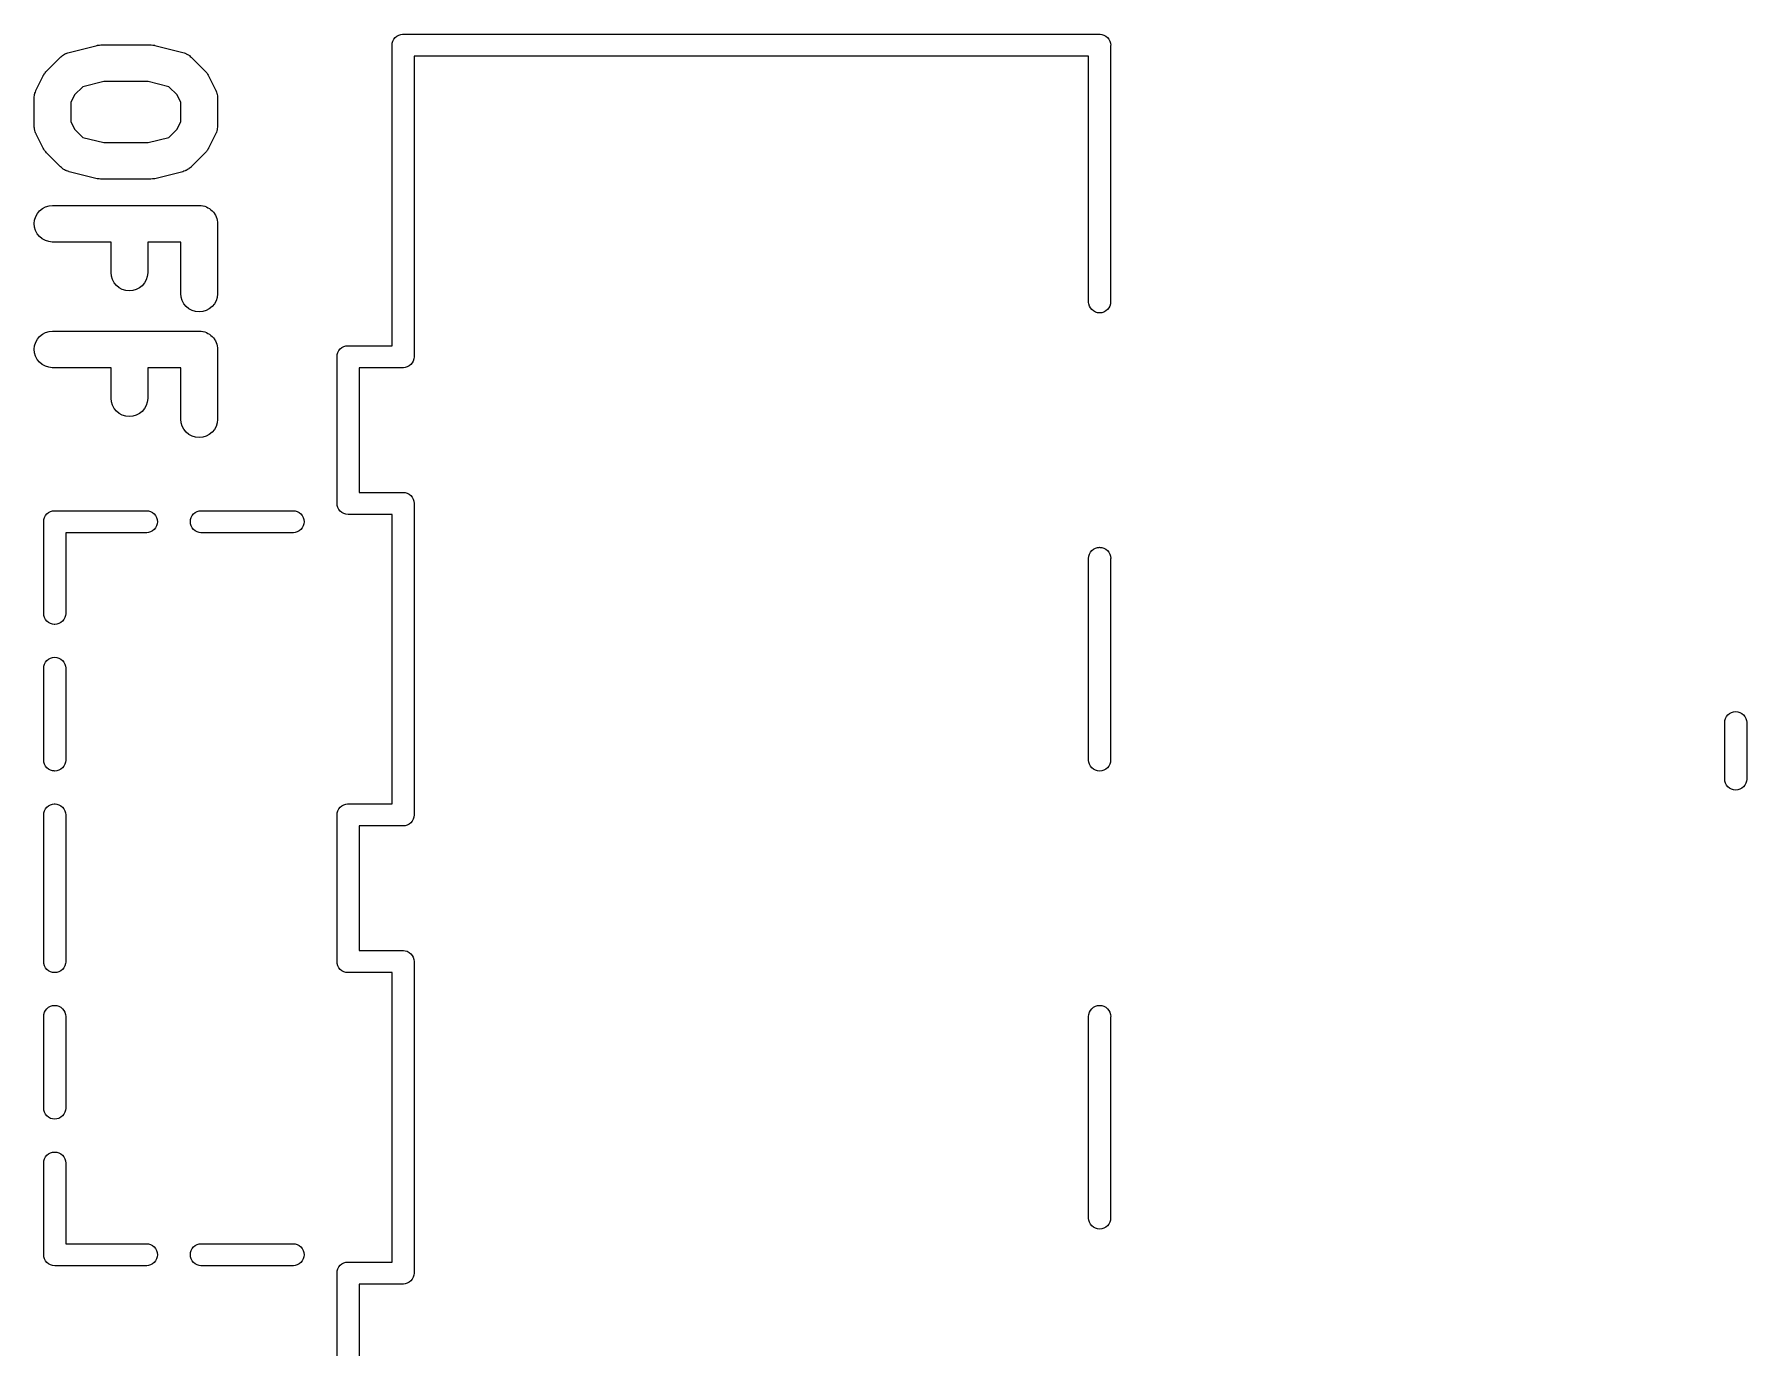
# Model space of a CAD drawing. Extents: x 0.47 to 2.43, y -7.79 to -4.92.
# Drawn here: x 0.4858 to 0.8535, y -7.4511 to -7.1689 of the extents above; entities that cross this region are included whole.
import ezdxf

# ---------------------------------------------------------------- set-up
doc = ezdxf.new("R2010")
doc.units = 0
doc.header["$MEASUREMENT"] = 0
doc.layers.add('BLACK', color=7, linetype='CONTINUOUS')

msp = doc.modelspace()

# ---------------------------------------------------------------- linework, layer by layer
at = {"layer": 'BLACK', "linetype": 'CONTINUOUS'}
for p, q in [((0.493233, -7.17278), (0.499233, -7.17128)), ((0.499233, -7.17128), (0.499286, -7.17127)), ((0.499286, -7.17127), (0.499355, -7.17126)), ((0.499355, -7.17126), (0.499423, -7.17124)), ((0.499423, -7.17124), (0.499736, -7.17121)), ((0.499736, -7.17121), (0.500048, -7.17117)), ((0.500048, -7.17117), (0.500118, -7.17117)), ((0.500118, -7.17117), (0.500187, -7.17117)), ((0.500187, -7.17117), (0.510686, -7.17117)), ((0.510686, -7.17117), (0.510741, -7.17117)), ((0.510741, -7.17117), (0.510811, -7.17117)), ((0.510811, -7.17117), (0.510881, -7.17117)), ((0.510881, -7.17117), (0.511192, -7.17122)), ((0.511192, -7.17122), (0.511505, -7.17125)), ((0.511505, -7.17125), (0.511572, -7.17127)), ((0.511572, -7.17127), (0.511641, -7.17128)), ((0.511641, -7.17128), (0.51764, -7.17278)), ((0.562587, -7.17126), (0.562633, -7.1708)), ((0.562598, -7.17138), (0.562587, -7.17126)), ((0.562598, -7.23583), (0.562598, -7.17138)), ((0.562633, -7.1708), (0.562768, -7.17035)), ((0.562768, -7.17035), (0.562987, -7.16994)), ((0.562987, -7.16994), (0.563282, -7.16958)), ((0.563282, -7.16958), (0.563642, -7.16929)), ((0.563642, -7.16929), (0.564052, -7.16907)), ((0.564052, -7.16907), (0.564498, -7.16893)), ((0.564498, -7.16893), (0.564845, -7.1689)), ((0.564845, -7.1689), (0.564961, -7.16889)), ((0.564845, -7.1689), (0.564845, -7.1689)), ((0.564961, -7.16889), (0.565077, -7.1689)), ((0.565077, -7.1689), (0.714451, -7.1689)), ((0.714451, -7.1689), (0.714567, -7.16889)), ((0.714567, -7.16889), (0.714683, -7.1689)), ((0.714683, -7.1689), (0.714683, -7.1689)), ((0.714683, -7.1689), (0.71503, -7.16893)), ((0.71503, -7.16893), (0.715475, -7.16907)), ((0.715475, -7.16907), (0.715886, -7.16929)), ((0.715886, -7.16929), (0.716245, -7.16958)), ((0.716245, -7.16958), (0.716541, -7.16994)), ((0.716541, -7.16994), (0.71676, -7.17035)), ((0.71676, -7.17035), (0.716895, -7.1708)), ((0.716895, -7.1708), (0.716941, -7.17126)), ((0.716941, -7.17126), (0.716929, -7.17138)), ((0.716929, -7.17138), (0.716929, -7.22649)), ((0.488405, -7.17682), (0.491404, -7.17382)), ((0.491404, -7.17382), (0.491443, -7.17378)), ((0.491443, -7.17378), (0.491652, -7.17361)), ((0.491652, -7.17361), (0.49185, -7.17344)), ((0.49185, -7.17344), (0.491952, -7.17337)), ((0.491952, -7.17337), (0.492044, -7.1733)), ((0.492044, -7.1733), (0.492281, -7.17318)), ((0.492281, -7.17318), (0.49251, -7.17304)), ((0.49251, -7.17304), (0.492621, -7.173)), ((0.492621, -7.173), (0.492726, -7.17295)), ((0.492726, -7.17295), (0.492983, -7.17287)), ((0.492983, -7.17287), (0.493233, -7.17278)), ((0.51764, -7.17278), (0.517694, -7.1728)), ((0.517694, -7.1728), (0.517943, -7.17289)), ((0.517943, -7.17289), (0.518198, -7.17297)), ((0.518198, -7.17297), (0.518303, -7.17302)), ((0.518303, -7.17302), (0.518414, -7.17307)), ((0.518414, -7.17307), (0.51864, -7.17321)), ((0.51864, -7.17321), (0.518876, -7.17333)), ((0.518876, -7.17333), (0.518967, -7.17341)), ((0.518967, -7.17341), (0.519068, -7.17347)), ((0.519068, -7.17347), (0.519263, -7.17365)), ((0.519263, -7.17365), (0.519469, -7.17382)), ((0.519469, -7.17382), (0.522469, -7.17682)), ((0.712205, -7.17362), (0.567323, -7.17362)), ((0.567323, -7.17362), (0.567323, -7.23807)), ((0.712205, -7.22649), (0.712205, -7.17362)), ((0.486167, -7.18084), (0.487667, -7.17784)), ((0.487667, -7.17784), (0.487692, -7.17779)), ((0.487692, -7.17779), (0.487813, -7.17761)), ((0.487813, -7.17761), (0.487917, -7.17741)), ((0.487917, -7.17741), (0.488021, -7.17729)), ((0.488021, -7.17729), (0.48811, -7.17715)), ((0.48811, -7.17715), (0.488264, -7.17699)), ((0.488264, -7.17699), (0.488405, -7.17682)), ((0.500672, -7.17904), (0.496201, -7.18016)), ((0.510202, -7.17904), (0.500672, -7.17904)), ((0.514673, -7.18016), (0.510202, -7.17904)), ((0.522469, -7.17682), (0.522508, -7.17686)), ((0.522508, -7.17686), (0.522645, -7.17703)), ((0.522645, -7.17703), (0.522797, -7.17719)), ((0.522797, -7.17719), (0.522885, -7.17733)), ((0.522885, -7.17733), (0.522987, -7.17746)), ((0.522987, -7.17746), (0.523089, -7.17765)), ((0.523089, -7.17765), (0.523206, -7.17784)), ((0.523206, -7.17784), (0.524706, -7.18084)), ((0.485752, -7.18255), (0.485765, -7.18243)), ((0.485752, -7.1826), (0.485752, -7.18255)), ((0.485752, -7.1886), (0.485752, -7.1826)), ((0.485762, -7.18232), (0.485808, -7.18205)), ((0.485765, -7.18243), (0.485762, -7.18232)), ((0.485808, -7.18205), (0.485838, -7.18178)), ((0.485838, -7.18178), (0.485873, -7.18167)), ((0.485873, -7.18167), (0.485892, -7.18156)), ((0.485892, -7.18156), (0.485989, -7.18131)), ((0.485989, -7.18131), (0.48607, -7.18105)), ((0.48607, -7.18105), (0.486126, -7.18095)), ((0.486126, -7.18095), (0.486167, -7.18084)), ((0.494424, -7.18193), (0.493626, -7.18353)), ((0.496201, -7.18016), (0.494424, -7.18193)), ((0.516449, -7.18193), (0.514673, -7.18016)), ((0.517248, -7.18353), (0.516449, -7.18193)), ((0.524706, -7.18084), (0.52473, -7.18089)), ((0.52473, -7.18089), (0.52477, -7.181)), ((0.52477, -7.181), (0.524825, -7.1811)), ((0.524825, -7.1811), (0.524903, -7.18136)), ((0.524903, -7.18136), (0.524995, -7.18161)), ((0.524995, -7.18161), (0.525013, -7.18173)), ((0.525013, -7.18173), (0.525047, -7.18184)), ((0.525047, -7.18184), (0.525073, -7.18211)), ((0.525073, -7.18211), (0.525115, -7.18237)), ((0.525115, -7.18237), (0.525111, -7.18249)), ((0.525111, -7.18249), (0.525122, -7.1826)), ((0.525122, -7.1826), (0.525122, -7.1886)), ((0.493626, -7.18353), (0.493626, -7.18767)), ((0.517248, -7.18767), (0.517248, -7.18353)), ((0.485763, -7.18872), (0.485752, -7.1886)), ((0.485759, -7.18883), (0.485763, -7.18872)), ((0.4858, -7.1891), (0.485759, -7.18883)), ((0.485827, -7.18937), (0.4858, -7.1891)), ((0.48586, -7.18948), (0.485827, -7.18937)), ((0.485878, -7.18959), (0.48586, -7.18948)), ((0.485971, -7.18984), (0.485878, -7.18959)), ((0.486049, -7.1901), (0.485971, -7.18984)), ((0.486103, -7.1902), (0.486049, -7.1901)), ((0.486143, -7.19031), (0.486103, -7.1902)), ((0.486167, -7.19036), (0.486143, -7.19031)), ((0.493626, -7.18767), (0.494424, -7.18927)), ((0.494424, -7.18927), (0.496201, -7.19105)), ((0.514673, -7.19105), (0.516449, -7.18927)), ((0.516449, -7.18927), (0.517248, -7.18767)), ((0.524748, -7.19025), (0.524706, -7.19036)), ((0.524804, -7.19015), (0.524748, -7.19025)), ((0.524885, -7.1899), (0.524804, -7.19015)), ((0.524981, -7.18964), (0.524885, -7.1899)), ((0.525001, -7.18953), (0.524981, -7.18964)), ((0.525036, -7.18942), (0.525001, -7.18953)), ((0.525066, -7.18915), (0.525036, -7.18942)), ((0.525111, -7.18889), (0.525066, -7.18915)), ((0.525121, -7.18866), (0.525109, -7.18877)), ((0.525109, -7.18877), (0.525111, -7.18889)), ((0.525122, -7.1886), (0.525121, -7.18866)), ((0.487667, -7.19336), (0.486167, -7.19036)), ((0.487785, -7.19355), (0.487667, -7.19336)), ((0.487887, -7.19375), (0.487785, -7.19355)), ((0.487989, -7.19387), (0.487887, -7.19375)), ((0.488076, -7.19401), (0.487989, -7.19387)), ((0.496201, -7.19105), (0.500672, -7.19216)), ((0.500672, -7.19216), (0.510202, -7.19216)), ((0.510202, -7.19216), (0.514673, -7.19105)), ((0.522853, -7.19392), (0.522763, -7.19406)), ((0.522957, -7.19379), (0.522853, -7.19392)), ((0.523061, -7.1936), (0.522957, -7.19379)), ((0.523181, -7.19341), (0.523061, -7.1936)), ((0.523206, -7.19336), (0.523181, -7.19341)), ((0.524706, -7.19036), (0.523206, -7.19336)), ((0.488228, -7.19417), (0.488076, -7.19401)), ((0.488366, -7.19435), (0.488228, -7.19417)), ((0.488405, -7.19438), (0.488366, -7.19435)), ((0.491404, -7.19738), (0.488405, -7.19438)), ((0.49161, -7.19755), (0.491404, -7.19738)), ((0.491806, -7.19774), (0.49161, -7.19755)), ((0.519222, -7.19759), (0.519024, -7.19777)), ((0.51943, -7.19742), (0.519222, -7.19759)), ((0.519469, -7.19738), (0.51943, -7.19742)), ((0.522469, -7.19438), (0.519469, -7.19738)), ((0.522609, -7.19421), (0.522469, -7.19438)), ((0.522763, -7.19406), (0.522609, -7.19421)), ((0.491907, -7.1978), (0.491806, -7.19774)), ((0.491998, -7.19787), (0.491907, -7.1978)), ((0.492233, -7.198), (0.491998, -7.19787)), ((0.49246, -7.19814), (0.492233, -7.198)), ((0.492571, -7.19818), (0.49246, -7.19814)), ((0.492675, -7.19824), (0.492571, -7.19818)), ((0.49293, -7.19831), (0.492675, -7.19824)), ((0.49318, -7.19841), (0.49293, -7.19831)), ((0.493233, -7.19842), (0.49318, -7.19841)), ((0.499233, -7.19992), (0.493233, -7.19842)), ((0.499302, -7.19993), (0.499233, -7.19992)), ((0.499369, -7.19995), (0.499302, -7.19993)), ((0.499681, -7.19999), (0.499369, -7.19995)), ((0.499993, -7.20003), (0.499681, -7.19999)), ((0.500063, -7.20003), (0.499993, -7.20003)), ((0.500132, -7.20004), (0.500063, -7.20003)), ((0.500187, -7.20004), (0.500132, -7.20004)), ((0.510686, -7.20004), (0.500187, -7.20004)), ((0.510756, -7.20003), (0.510686, -7.20004)), ((0.510826, -7.20003), (0.510756, -7.20003)), ((0.511137, -7.19999), (0.510826, -7.20003)), ((0.511451, -7.19996), (0.511137, -7.19999)), ((0.511518, -7.19994), (0.511451, -7.19996)), ((0.511588, -7.19993), (0.511518, -7.19994)), ((0.511641, -7.19992), (0.511588, -7.19993)), ((0.51764, -7.19842), (0.511641, -7.19992)), ((0.517891, -7.19833), (0.51764, -7.19842)), ((0.518147, -7.19826), (0.517891, -7.19833)), ((0.518253, -7.1982), (0.518147, -7.19826)), ((0.518364, -7.19816), (0.518253, -7.1982)), ((0.518593, -7.19803), (0.518364, -7.19816)), ((0.51883, -7.1979), (0.518593, -7.19803)), ((0.518922, -7.19783), (0.51883, -7.1979)), ((0.519024, -7.19777), (0.518922, -7.19783)), ((0.485832, -7.20881), (0.486059, -7.20807)), ((0.486059, -7.20807), (0.486425, -7.2074)), ((0.486425, -7.2074), (0.486915, -7.20681)), ((0.486915, -7.20681), (0.48751, -7.20632)), ((0.48751, -7.20632), (0.488189, -7.20596)), ((0.488189, -7.20596), (0.488924, -7.20574)), ((0.488924, -7.20574), (0.489689, -7.20566)), ((0.489689, -7.20566), (0.521185, -7.20566)), ((0.521185, -7.20566), (0.521211, -7.20566)), ((0.521211, -7.20566), (0.521212, -7.20566)), ((0.521212, -7.20566), (0.521214, -7.20566)), ((0.521214, -7.20566), (0.52124, -7.20566)), ((0.52124, -7.20566), (0.521605, -7.2057)), ((0.521605, -7.2057), (0.521976, -7.20574)), ((0.521976, -7.20574), (0.52199, -7.20575)), ((0.52199, -7.20575), (0.522003, -7.20575)), ((0.522003, -7.20575), (0.522357, -7.20586)), ((0.522357, -7.20586), (0.522711, -7.20597)), ((0.522711, -7.20597), (0.522723, -7.20598)), ((0.522723, -7.20598), (0.522736, -7.20598)), ((0.522736, -7.20598), (0.523061, -7.20616)), ((0.523061, -7.20616), (0.523386, -7.20633)), ((0.523386, -7.20633), (0.523397, -7.20634)), ((0.523397, -7.20634), (0.523409, -7.20635)), ((0.523409, -7.20635), (0.523693, -7.20659)), ((0.523693, -7.20659), (0.523978, -7.20682)), ((0.523978, -7.20682), (0.523987, -7.20684)), ((0.523987, -7.20684), (0.523998, -7.20684)), ((0.523998, -7.20684), (0.524229, -7.20713)), ((0.524229, -7.20713), (0.524464, -7.20742)), ((0.524464, -7.20742), (0.524471, -7.20743)), ((0.524471, -7.20743), (0.524479, -7.20744)), ((0.524479, -7.20744), (0.52465, -7.20777)), ((0.52465, -7.20777), (0.524825, -7.2081)), ((0.524825, -7.2081), (0.524829, -7.20811)), ((0.524829, -7.20811), (0.524835, -7.20812)), ((0.524835, -7.20812), (0.524939, -7.20848)), ((0.524939, -7.20848), (0.525047, -7.20883)), ((0.485752, -7.20957), (0.485832, -7.20881)), ((0.485821, -7.21034), (0.485752, -7.20957)), ((0.486038, -7.21107), (0.485821, -7.21034)), ((0.486394, -7.21175), (0.486038, -7.21107)), ((0.486876, -7.21235), (0.486394, -7.21175)), ((0.487464, -7.21285), (0.486876, -7.21235)), ((0.525047, -7.20883), (0.525048, -7.20885)), ((0.525048, -7.20885), (0.525052, -7.20886)), ((0.525052, -7.20886), (0.525086, -7.20923)), ((0.525086, -7.20923), (0.525122, -7.2096)), ((0.525122, -7.2096), (0.525122, -7.2246)), ((0.488138, -7.21322), (0.487464, -7.21285)), ((0.48887, -7.21345), (0.488138, -7.21322)), ((0.489634, -7.21354), (0.48887, -7.21345)), ((0.489689, -7.21354), (0.489634, -7.21354)), ((0.50225, -7.21354), (0.489689, -7.21354)), ((0.50225, -7.2201), (0.50225, -7.21354)), ((0.517248, -7.21354), (0.510124, -7.21354)), ((0.510124, -7.21354), (0.510124, -7.2201)), ((0.517248, -7.2246), (0.517248, -7.21354)), ((0.502325, -7.22086), (0.50225, -7.2201)), ((0.502547, -7.2216), (0.502325, -7.22086)), ((0.502907, -7.22228), (0.502547, -7.2216)), ((0.503393, -7.22287), (0.502907, -7.22228)), ((0.503985, -7.22336), (0.503393, -7.22287)), ((0.504661, -7.22373), (0.503985, -7.22336)), ((0.508342, -7.22339), (0.507662, -7.22375)), ((0.508941, -7.22291), (0.508342, -7.22339)), ((0.509435, -7.22232), (0.508941, -7.22291)), ((0.509805, -7.22165), (0.509435, -7.22232)), ((0.510038, -7.22092), (0.509805, -7.22165)), ((0.510123, -7.22015), (0.510038, -7.22092)), ((0.510124, -7.2201), (0.510123, -7.22015)), ((0.505395, -7.22395), (0.504661, -7.22373)), ((0.506159, -7.22403), (0.505395, -7.22395)), ((0.506924, -7.22396), (0.506159, -7.22403)), ((0.507662, -7.22375), (0.506924, -7.22396)), ((0.517323, -7.22536), (0.517248, -7.2246)), ((0.517545, -7.2261), (0.517323, -7.22536)), ((0.517906, -7.22678), (0.517545, -7.2261)), ((0.518391, -7.22737), (0.517906, -7.22678)), ((0.524433, -7.22682), (0.523939, -7.22741)), ((0.524804, -7.22615), (0.524433, -7.22682)), ((0.525036, -7.22542), (0.524804, -7.22615)), ((0.525121, -7.22465), (0.525036, -7.22542)), ((0.525122, -7.2246), (0.525121, -7.22465)), ((0.712239, -7.22684), (0.712205, -7.22649)), ((0.712374, -7.22729), (0.712239, -7.22684)), ((0.716895, -7.22684), (0.71676, -7.22729)), ((0.716929, -7.22649), (0.716895, -7.22684)), ((0.518983, -7.22786), (0.518391, -7.22737)), ((0.519659, -7.22823), (0.518983, -7.22786)), ((0.520393, -7.22845), (0.519659, -7.22823)), ((0.521157, -7.22853), (0.520393, -7.22845)), ((0.521923, -7.22846), (0.521157, -7.22853)), ((0.52266, -7.22825), (0.521923, -7.22846)), ((0.523341, -7.22789), (0.52266, -7.22825)), ((0.523939, -7.22741), (0.523341, -7.22789)), ((0.712593, -7.2277), (0.712374, -7.22729)), ((0.712889, -7.22806), (0.712593, -7.2277)), ((0.713248, -7.22835), (0.712889, -7.22806)), ((0.713659, -7.22857), (0.713248, -7.22835)), ((0.714104, -7.22871), (0.713659, -7.22857)), ((0.714567, -7.22875), (0.714104, -7.22871)), ((0.71503, -7.22871), (0.714567, -7.22875)), ((0.715475, -7.22857), (0.71503, -7.22871)), ((0.715886, -7.22835), (0.715475, -7.22857)), ((0.716245, -7.22806), (0.715886, -7.22835)), ((0.716541, -7.2277), (0.716245, -7.22806)), ((0.71676, -7.22729), (0.716541, -7.2277)), ((0.486059, -7.23507), (0.486425, -7.23439)), ((0.486425, -7.23439), (0.486915, -7.2338)), ((0.486915, -7.2338), (0.48751, -7.23332)), ((0.48751, -7.23332), (0.488189, -7.23296)), ((0.488189, -7.23296), (0.488924, -7.23273)), ((0.488924, -7.23273), (0.489689, -7.23266)), ((0.489689, -7.23266), (0.521185, -7.23266)), ((0.521185, -7.23266), (0.521211, -7.23266)), ((0.521211, -7.23266), (0.521212, -7.23266)), ((0.521212, -7.23266), (0.521214, -7.23266)), ((0.521214, -7.23266), (0.52124, -7.23266)), ((0.52124, -7.23266), (0.521605, -7.2327)), ((0.521605, -7.2327), (0.521976, -7.23274)), ((0.521976, -7.23274), (0.52199, -7.23274)), ((0.52199, -7.23274), (0.522003, -7.23274)), ((0.522003, -7.23274), (0.522357, -7.23286)), ((0.522357, -7.23286), (0.522711, -7.23297)), ((0.522711, -7.23297), (0.522723, -7.23297)), ((0.522723, -7.23297), (0.522736, -7.23298)), ((0.522736, -7.23298), (0.523061, -7.23316)), ((0.523061, -7.23316), (0.523386, -7.23333)), ((0.523386, -7.23333), (0.523397, -7.23334)), ((0.523397, -7.23334), (0.523409, -7.23335)), ((0.523409, -7.23335), (0.52369, -7.23358)), ((0.52369, -7.23358), (0.523978, -7.23382)), ((0.523978, -7.23382), (0.523987, -7.23383)), ((0.523987, -7.23383), (0.523998, -7.23384)), ((0.523998, -7.23384), (0.524229, -7.23413)), ((0.524229, -7.23413), (0.524464, -7.23442)), ((0.524464, -7.23442), (0.524471, -7.23443)), ((0.524471, -7.23443), (0.524479, -7.23444)), ((0.524479, -7.23444), (0.52465, -7.23477)), ((0.485752, -7.23657), (0.485832, -7.2358)), ((0.485821, -7.23733), (0.485752, -7.23657)), ((0.486038, -7.23807), (0.485821, -7.23733)), ((0.485832, -7.2358), (0.486059, -7.23507)), ((0.486394, -7.23875), (0.486038, -7.23807)), ((0.52465, -7.23477), (0.524825, -7.2351)), ((0.524825, -7.2351), (0.524829, -7.23511)), ((0.524829, -7.23511), (0.524835, -7.23512)), ((0.524835, -7.23512), (0.524939, -7.23547)), ((0.524939, -7.23547), (0.525047, -7.23583)), ((0.525047, -7.23583), (0.525048, -7.23584)), ((0.525048, -7.23584), (0.525052, -7.23586)), ((0.525052, -7.23586), (0.525086, -7.23623)), ((0.525086, -7.23623), (0.525122, -7.2366)), ((0.525122, -7.2366), (0.525122, -7.25159)), ((0.550776, -7.23819), (0.550822, -7.23773)), ((0.550822, -7.23773), (0.550957, -7.23728)), ((0.550957, -7.23728), (0.551176, -7.23687)), ((0.551176, -7.23687), (0.551471, -7.23651)), ((0.551471, -7.23651), (0.551831, -7.23622)), ((0.551831, -7.23622), (0.552241, -7.236)), ((0.552241, -7.236), (0.552687, -7.23586)), ((0.552687, -7.23586), (0.553034, -7.23583)), ((0.553034, -7.23583), (0.55315, -7.23582)), ((0.553034, -7.23583), (0.553034, -7.23583)), ((0.55315, -7.23582), (0.553266, -7.23583)), ((0.553266, -7.23583), (0.562598, -7.23583)), ((0.567323, -7.23807), (0.567334, -7.23819)), ((0.486876, -7.23935), (0.486394, -7.23875)), ((0.487464, -7.23984), (0.486876, -7.23935)), ((0.488138, -7.24021), (0.487464, -7.23984)), ((0.48887, -7.24045), (0.488138, -7.24021)), ((0.489634, -7.24053), (0.48887, -7.24045)), ((0.489689, -7.24053), (0.489634, -7.24053)), ((0.50225, -7.24053), (0.489689, -7.24053)), ((0.50225, -7.24709), (0.50225, -7.24053)), ((0.517248, -7.24053), (0.510124, -7.24053)), ((0.510124, -7.24053), (0.510124, -7.24709)), ((0.517248, -7.25159), (0.517248, -7.24053)), ((0.550787, -7.23831), (0.550776, -7.23819)), ((0.550787, -7.26957), (0.550787, -7.23831)), ((0.564845, -7.24055), (0.555512, -7.24055)), ((0.555512, -7.24055), (0.555512, -7.26732)), ((0.564961, -7.24056), (0.564845, -7.24055)), ((0.565077, -7.24055), (0.564961, -7.24056)), ((0.565424, -7.24052), (0.565077, -7.24055)), ((0.565077, -7.24055), (0.565077, -7.24055)), ((0.565869, -7.24038), (0.565424, -7.24052)), ((0.566279, -7.24016), (0.565869, -7.24038)), ((0.566639, -7.23987), (0.566279, -7.24016)), ((0.566934, -7.23951), (0.566639, -7.23987)), ((0.567154, -7.2391), (0.566934, -7.23951)), ((0.567289, -7.23865), (0.567154, -7.2391)), ((0.567334, -7.23819), (0.567289, -7.23865)), ((0.502325, -7.24786), (0.50225, -7.24709)), ((0.502547, -7.24859), (0.502325, -7.24786)), ((0.502907, -7.24927), (0.502547, -7.24859)), ((0.509805, -7.24865), (0.509435, -7.24932)), ((0.510038, -7.24791), (0.509805, -7.24865)), ((0.510123, -7.24715), (0.510038, -7.24791)), ((0.510124, -7.24709), (0.510123, -7.24715)), ((0.503393, -7.24987), (0.502907, -7.24927)), ((0.503985, -7.25036), (0.503393, -7.24987)), ((0.504661, -7.25072), (0.503985, -7.25036)), ((0.505395, -7.25095), (0.504661, -7.25072)), ((0.506159, -7.25103), (0.505395, -7.25095)), ((0.506924, -7.25096), (0.506159, -7.25103)), ((0.507662, -7.25074), (0.506924, -7.25096)), ((0.508342, -7.25039), (0.507662, -7.25074)), ((0.508941, -7.24991), (0.508342, -7.25039)), ((0.509435, -7.24932), (0.508941, -7.24991)), ((0.517323, -7.25236), (0.517248, -7.25159)), ((0.517545, -7.25309), (0.517323, -7.25236)), ((0.525036, -7.25241), (0.524804, -7.25314)), ((0.525121, -7.25165), (0.525036, -7.25241)), ((0.525122, -7.25159), (0.525121, -7.25165)), ((0.517906, -7.25377), (0.517545, -7.25309)), ((0.518391, -7.25437), (0.517906, -7.25377)), ((0.518983, -7.25486), (0.518391, -7.25437)), ((0.519659, -7.25522), (0.518983, -7.25486)), ((0.520393, -7.25545), (0.519659, -7.25522)), ((0.521157, -7.25553), (0.520393, -7.25545)), ((0.521923, -7.25546), (0.521157, -7.25553)), ((0.52266, -7.25524), (0.521923, -7.25546)), ((0.523341, -7.25489), (0.52266, -7.25524)), ((0.523939, -7.25441), (0.523341, -7.25489)), ((0.524433, -7.25382), (0.523939, -7.25441)), ((0.524804, -7.25314), (0.524433, -7.25382)), ((0.555512, -7.26732), (0.564845, -7.26732)), ((0.564845, -7.26732), (0.564961, -7.26731)), ((0.564961, -7.26731), (0.565077, -7.26732)), ((0.565077, -7.26732), (0.565424, -7.26736)), ((0.565424, -7.26736), (0.565869, -7.26749)), ((0.565869, -7.26749), (0.566279, -7.26771)), ((0.550776, -7.26969), (0.550787, -7.26957)), ((0.550822, -7.27015), (0.550776, -7.26969)), ((0.550957, -7.27059), (0.550822, -7.27015)), ((0.551176, -7.271), (0.550957, -7.27059)), ((0.551471, -7.27136), (0.551176, -7.271)), ((0.566279, -7.26771), (0.566639, -7.26801)), ((0.566639, -7.26801), (0.566934, -7.26837)), ((0.566934, -7.26837), (0.567154, -7.26878)), ((0.567154, -7.26878), (0.567289, -7.26922)), ((0.567289, -7.26922), (0.567334, -7.26969)), ((0.567334, -7.26969), (0.567323, -7.2698)), ((0.567323, -7.2698), (0.567323, -7.3365)), ((0.487784, -7.27362), (0.487829, -7.27316)), ((0.487795, -7.27374), (0.487784, -7.27362)), ((0.487795, -7.29319), (0.487795, -7.27374)), ((0.487829, -7.27316), (0.487965, -7.27271)), ((0.487965, -7.27271), (0.488184, -7.2723)), ((0.488184, -7.2723), (0.488479, -7.27194)), ((0.488479, -7.27194), (0.488839, -7.27165)), ((0.488839, -7.27165), (0.489249, -7.27143)), ((0.489249, -7.27143), (0.489694, -7.27129)), ((0.489694, -7.27129), (0.490041, -7.27126)), ((0.490041, -7.27126), (0.490157, -7.27125)), ((0.490157, -7.27125), (0.490273, -7.27126)), ((0.490273, -7.27126), (0.509959, -7.27126)), ((0.509959, -7.27126), (0.510306, -7.27129)), ((0.510306, -7.27129), (0.510751, -7.27143)), ((0.510751, -7.27143), (0.511161, -7.27165)), ((0.511161, -7.27165), (0.511521, -7.27194)), ((0.511521, -7.27194), (0.511816, -7.2723)), ((0.511816, -7.2723), (0.512035, -7.27271)), ((0.512035, -7.27453), (0.511816, -7.27494)), ((0.512035, -7.27271), (0.512171, -7.27316)), ((0.512171, -7.27409), (0.512035, -7.27453)), ((0.512171, -7.27316), (0.512216, -7.27362)), ((0.512216, -7.27362), (0.512171, -7.27409)), ((0.51928, -7.27362), (0.519326, -7.27316)), ((0.519326, -7.27409), (0.51928, -7.27362)), ((0.519326, -7.27316), (0.519461, -7.27271)), ((0.519461, -7.27453), (0.519326, -7.27409)), ((0.519461, -7.27271), (0.51968, -7.2723)), ((0.51968, -7.27494), (0.519461, -7.27453)), ((0.51968, -7.2723), (0.519975, -7.27194)), ((0.519975, -7.27194), (0.520335, -7.27165)), ((0.520335, -7.27165), (0.520745, -7.27143)), ((0.520745, -7.27143), (0.52119, -7.27129)), ((0.52119, -7.27129), (0.521538, -7.27126)), ((0.521538, -7.27126), (0.541455, -7.27126)), ((0.541455, -7.27126), (0.541802, -7.27129)), ((0.541802, -7.27129), (0.542247, -7.27143)), ((0.542247, -7.27143), (0.542657, -7.27165)), ((0.542657, -7.27165), (0.543017, -7.27194)), ((0.543017, -7.27194), (0.543312, -7.2723)), ((0.543312, -7.2723), (0.543532, -7.27271)), ((0.543532, -7.27453), (0.543312, -7.27494)), ((0.543532, -7.27271), (0.543667, -7.27316)), ((0.543667, -7.27409), (0.543532, -7.27453)), ((0.543667, -7.27316), (0.543712, -7.27362)), ((0.543712, -7.27362), (0.543667, -7.27409)), ((0.551831, -7.27166), (0.551471, -7.27136)), ((0.552241, -7.27188), (0.551831, -7.27166)), ((0.552687, -7.27201), (0.552241, -7.27188)), ((0.55315, -7.27206), (0.552687, -7.27201)), ((0.553266, -7.27205), (0.55315, -7.27206)), ((0.562598, -7.27205), (0.553266, -7.27205)), ((0.562598, -7.33425), (0.562598, -7.27205)), ((0.509959, -7.27598), (0.49252, -7.27598)), ((0.49252, -7.27598), (0.49252, -7.29319)), ((0.510306, -7.27595), (0.509959, -7.27598)), ((0.510751, -7.27581), (0.510306, -7.27595)), ((0.511161, -7.2756), (0.510751, -7.27581)), ((0.511521, -7.2753), (0.511161, -7.2756)), ((0.511816, -7.27494), (0.511521, -7.2753)), ((0.519975, -7.2753), (0.51968, -7.27494)), ((0.520335, -7.2756), (0.519975, -7.2753)), ((0.520745, -7.27581), (0.520335, -7.2756)), ((0.52119, -7.27595), (0.520745, -7.27581)), ((0.521538, -7.27598), (0.52119, -7.27595)), ((0.541455, -7.27598), (0.521538, -7.27598)), ((0.541802, -7.27595), (0.541455, -7.27598)), ((0.542247, -7.27581), (0.541802, -7.27595)), ((0.542657, -7.2756), (0.542247, -7.27581)), ((0.543017, -7.2753), (0.542657, -7.2756)), ((0.543312, -7.27494), (0.543017, -7.2753)), ((0.712193, -7.2815), (0.712239, -7.28103)), ((0.712205, -7.28161), (0.712193, -7.2815)), ((0.712205, -7.32492), (0.712205, -7.28161)), ((0.712239, -7.28103), (0.712374, -7.28059)), ((0.712374, -7.28059), (0.712593, -7.28018)), ((0.712593, -7.28018), (0.712889, -7.27982)), ((0.712889, -7.27982), (0.713248, -7.27952)), ((0.713248, -7.27952), (0.713659, -7.2793)), ((0.713659, -7.2793), (0.714104, -7.27917)), ((0.714104, -7.27917), (0.714451, -7.27913)), ((0.714451, -7.27913), (0.714567, -7.27912)), ((0.714451, -7.27913), (0.714451, -7.27913)), ((0.714567, -7.27912), (0.714683, -7.27913)), ((0.714683, -7.27913), (0.71503, -7.27917)), ((0.71503, -7.27917), (0.715475, -7.2793)), ((0.715475, -7.2793), (0.715886, -7.27952)), ((0.715886, -7.27952), (0.716245, -7.27982)), ((0.716245, -7.27982), (0.716541, -7.28018)), ((0.716541, -7.28018), (0.71676, -7.28059)), ((0.71676, -7.28059), (0.716895, -7.28103)), ((0.716895, -7.28103), (0.716941, -7.2815)), ((0.716941, -7.2815), (0.716929, -7.28161)), ((0.716929, -7.28161), (0.716929, -7.32492)), ((0.487784, -7.29331), (0.487795, -7.29319)), ((0.49252, -7.29319), (0.492531, -7.29331)), ((0.487829, -7.29377), (0.487784, -7.29331)), ((0.487965, -7.29422), (0.487829, -7.29377)), ((0.488184, -7.29463), (0.487965, -7.29422)), ((0.488479, -7.29499), (0.488184, -7.29463)), ((0.488839, -7.29528), (0.488479, -7.29499)), ((0.489249, -7.2955), (0.488839, -7.29528)), ((0.489694, -7.29564), (0.489249, -7.2955)), ((0.490041, -7.29567), (0.489694, -7.29564)), ((0.490042, -7.29567), (0.490041, -7.29567)), ((0.490157, -7.29568), (0.490042, -7.29567)), ((0.490621, -7.29564), (0.490157, -7.29568)), ((0.491066, -7.2955), (0.490621, -7.29564)), ((0.491476, -7.29528), (0.491066, -7.2955)), ((0.491836, -7.29499), (0.491476, -7.29528)), ((0.492131, -7.29463), (0.491836, -7.29499)), ((0.49235, -7.29422), (0.492131, -7.29463)), ((0.492486, -7.29377), (0.49235, -7.29422)), ((0.49252, -7.29342), (0.492486, -7.29377)), ((0.492531, -7.29331), (0.49252, -7.29342)), ((0.487829, -7.30466), (0.487965, -7.30421)), ((0.487965, -7.30421), (0.488184, -7.3038)), ((0.488184, -7.3038), (0.488479, -7.30344)), ((0.488479, -7.30344), (0.488839, -7.30314)), ((0.488839, -7.30314), (0.489249, -7.30293)), ((0.489249, -7.30293), (0.489694, -7.30279)), ((0.489694, -7.30279), (0.490157, -7.30274)), ((0.490157, -7.30274), (0.490621, -7.30279)), ((0.490621, -7.30279), (0.491066, -7.30293)), ((0.491066, -7.30293), (0.491476, -7.30314)), ((0.491476, -7.30314), (0.491836, -7.30344)), ((0.491836, -7.30344), (0.492131, -7.3038)), ((0.492131, -7.3038), (0.49235, -7.30421)), ((0.49235, -7.30421), (0.492486, -7.30466)), ((0.487795, -7.305), (0.487829, -7.30466)), ((0.487795, -7.32469), (0.487795, -7.305)), ((0.492486, -7.30466), (0.49252, -7.305)), ((0.49252, -7.305), (0.49252, -7.32469)), ((0.849208, -7.31547), (0.849503, -7.31511)), ((0.849503, -7.31511), (0.849862, -7.31481)), ((0.849862, -7.31481), (0.850273, -7.31459)), ((0.850273, -7.31459), (0.850718, -7.31446)), ((0.850718, -7.31446), (0.851181, -7.31441)), ((0.851181, -7.31441), (0.851644, -7.31446)), ((0.851644, -7.31446), (0.852089, -7.31459)), ((0.852089, -7.31459), (0.8525, -7.31481)), ((0.8525, -7.31481), (0.852859, -7.31511)), ((0.852859, -7.31511), (0.853155, -7.31547)), ((0.848819, -7.31667), (0.848853, -7.31632)), ((0.848819, -7.329), (0.848819, -7.31667)), ((0.848853, -7.31632), (0.848988, -7.31588)), ((0.848988, -7.31588), (0.849208, -7.31547)), ((0.853155, -7.31547), (0.853374, -7.31588)), ((0.853374, -7.31588), (0.853509, -7.31632)), ((0.853509, -7.31632), (0.853543, -7.31667)), ((0.853543, -7.31667), (0.853543, -7.329)), ((0.487784, -7.3248), (0.487795, -7.32469)), ((0.487829, -7.32527), (0.487784, -7.3248)), ((0.487965, -7.32571), (0.487829, -7.32527)), ((0.488184, -7.32612), (0.487965, -7.32571)), ((0.488479, -7.32648), (0.488184, -7.32612)), ((0.492131, -7.32612), (0.491836, -7.32648)), ((0.49235, -7.32571), (0.492131, -7.32612)), ((0.492486, -7.32527), (0.49235, -7.32571)), ((0.49252, -7.32492), (0.492486, -7.32527)), ((0.49252, -7.32469), (0.492531, -7.3248)), ((0.492531, -7.3248), (0.49252, -7.32492)), ((0.49252, -7.32492), (0.49252, -7.32492)), ((0.712239, -7.32527), (0.712205, -7.32492)), ((0.712374, -7.32571), (0.712239, -7.32527)), ((0.712593, -7.32612), (0.712374, -7.32571)), ((0.712889, -7.32648), (0.712593, -7.32612)), ((0.716541, -7.32612), (0.716245, -7.32648)), ((0.71676, -7.32571), (0.716541, -7.32612)), ((0.716895, -7.32527), (0.71676, -7.32571)), ((0.716929, -7.32492), (0.716895, -7.32527)), ((0.488839, -7.32678), (0.488479, -7.32648)), ((0.489249, -7.327), (0.488839, -7.32678)), ((0.489694, -7.32713), (0.489249, -7.327)), ((0.490041, -7.32717), (0.489694, -7.32713)), ((0.490042, -7.32717), (0.490041, -7.32717)), ((0.490157, -7.32718), (0.490042, -7.32717)), ((0.490621, -7.32713), (0.490157, -7.32718)), ((0.491066, -7.327), (0.490621, -7.32713)), ((0.491476, -7.32678), (0.491066, -7.327)), ((0.491836, -7.32648), (0.491476, -7.32678)), ((0.713248, -7.32678), (0.712889, -7.32648)), ((0.713659, -7.327), (0.713248, -7.32678)), ((0.714104, -7.32713), (0.713659, -7.327)), ((0.714567, -7.32718), (0.714104, -7.32713)), ((0.71503, -7.32713), (0.714567, -7.32718)), ((0.715475, -7.327), (0.71503, -7.32713)), ((0.715886, -7.32678), (0.715475, -7.327)), ((0.716245, -7.32648), (0.715886, -7.32678)), ((0.848853, -7.32935), (0.848819, -7.329)), ((0.848988, -7.32979), (0.848853, -7.32935)), ((0.849208, -7.3302), (0.848988, -7.32979)), ((0.853374, -7.32979), (0.853155, -7.3302)), ((0.853509, -7.32935), (0.853374, -7.32979)), ((0.853543, -7.329), (0.853509, -7.32935)), ((0.849503, -7.33056), (0.849208, -7.3302)), ((0.849862, -7.33086), (0.849503, -7.33056)), ((0.850273, -7.33108), (0.849862, -7.33086)), ((0.850718, -7.33121), (0.850273, -7.33108)), ((0.851181, -7.33126), (0.850718, -7.33121)), ((0.851644, -7.33121), (0.851181, -7.33126)), ((0.852089, -7.33108), (0.851644, -7.33121)), ((0.8525, -7.33086), (0.852089, -7.33108)), ((0.852859, -7.33056), (0.8525, -7.33086)), ((0.853155, -7.3302), (0.852859, -7.33056)), ((0.487784, -7.33661), (0.487829, -7.33615)), ((0.487795, -7.33673), (0.487784, -7.33661)), ((0.487795, -7.36823), (0.487795, -7.33673)), ((0.487829, -7.33615), (0.487965, -7.33571)), ((0.487965, -7.33571), (0.488184, -7.3353)), ((0.488184, -7.3353), (0.488479, -7.33494)), ((0.488479, -7.33494), (0.488839, -7.33464)), ((0.488839, -7.33464), (0.489249, -7.33442)), ((0.489249, -7.33442), (0.489694, -7.33429)), ((0.489694, -7.33429), (0.490041, -7.33425)), ((0.490041, -7.33425), (0.490042, -7.33425)), ((0.490042, -7.33425), (0.490157, -7.33424)), ((0.490157, -7.33424), (0.490273, -7.33425)), ((0.490273, -7.33425), (0.490621, -7.33429)), ((0.490621, -7.33429), (0.491066, -7.33442)), ((0.491066, -7.33442), (0.491476, -7.33464)), ((0.491476, -7.33464), (0.491836, -7.33494)), ((0.491836, -7.33494), (0.492131, -7.3353)), ((0.492131, -7.3353), (0.49235, -7.33571)), ((0.49235, -7.33571), (0.492486, -7.33615)), ((0.492486, -7.33615), (0.492531, -7.33661)), ((0.492531, -7.33661), (0.49252, -7.33673)), ((0.49252, -7.33673), (0.49252, -7.36823)), ((0.550776, -7.33661), (0.550822, -7.33615)), ((0.550787, -7.33673), (0.550776, -7.33661)), ((0.550787, -7.36799), (0.550787, -7.33673)), ((0.550822, -7.33615), (0.550957, -7.33571)), ((0.550957, -7.33571), (0.551176, -7.3353)), ((0.551176, -7.3353), (0.551471, -7.33494)), ((0.551471, -7.33494), (0.551831, -7.33464)), ((0.551831, -7.33464), (0.552241, -7.33442)), ((0.552241, -7.33442), (0.552687, -7.33429)), ((0.552687, -7.33429), (0.553034, -7.33425)), ((0.553034, -7.33425), (0.55315, -7.33424)), ((0.553034, -7.33425), (0.553034, -7.33425)), ((0.55315, -7.33424), (0.553266, -7.33425)), ((0.553266, -7.33425), (0.562598, -7.33425)), ((0.567289, -7.33708), (0.567154, -7.33752)), ((0.567334, -7.33661), (0.567289, -7.33708)), ((0.567323, -7.3365), (0.567334, -7.33661)), ((0.564845, -7.33898), (0.555512, -7.33898)), ((0.555512, -7.33898), (0.555512, -7.36575)), ((0.564961, -7.33899), (0.564845, -7.33898)), ((0.565077, -7.33898), (0.564961, -7.33899)), ((0.565424, -7.33894), (0.565077, -7.33898)), ((0.565077, -7.33898), (0.565077, -7.33898)), ((0.565869, -7.33881), (0.565424, -7.33894)), ((0.566279, -7.33859), (0.565869, -7.33881)), ((0.566639, -7.33829), (0.566279, -7.33859)), ((0.566934, -7.33793), (0.566639, -7.33829)), ((0.567154, -7.33752), (0.566934, -7.33793)), ((0.555512, -7.36575), (0.564845, -7.36575)), ((0.564845, -7.36575), (0.564961, -7.36574)), ((0.564961, -7.36574), (0.565077, -7.36575)), ((0.565077, -7.36575), (0.565424, -7.36578)), ((0.565424, -7.36578), (0.565869, -7.36592)), ((0.565869, -7.36592), (0.566279, -7.36614)), ((0.566279, -7.36614), (0.566639, -7.36643)), ((0.566639, -7.36643), (0.566934, -7.36679)), ((0.566934, -7.36679), (0.567154, -7.3672)), ((0.487829, -7.36857), (0.487795, -7.36823)), ((0.487965, -7.36902), (0.487829, -7.36857)), ((0.488184, -7.36943), (0.487965, -7.36902)), ((0.488479, -7.36979), (0.488184, -7.36943)), ((0.488839, -7.37008), (0.488479, -7.36979)), ((0.489249, -7.3703), (0.488839, -7.37008)), ((0.489694, -7.37044), (0.489249, -7.3703)), ((0.490157, -7.37048), (0.489694, -7.37044)), ((0.490621, -7.37044), (0.490157, -7.37048)), ((0.491066, -7.3703), (0.490621, -7.37044)), ((0.491476, -7.37008), (0.491066, -7.3703)), ((0.491836, -7.36979), (0.491476, -7.37008)), ((0.492131, -7.36943), (0.491836, -7.36979)), ((0.49235, -7.36902), (0.492131, -7.36943)), ((0.492486, -7.36857), (0.49235, -7.36902)), ((0.49252, -7.36823), (0.492486, -7.36857)), ((0.550776, -7.36811), (0.550787, -7.36799)), ((0.550822, -7.36857), (0.550776, -7.36811)), ((0.550957, -7.36902), (0.550822, -7.36857)), ((0.551176, -7.36943), (0.550957, -7.36902)), ((0.551471, -7.36979), (0.551176, -7.36943)), ((0.551831, -7.37008), (0.551471, -7.36979)), ((0.552241, -7.3703), (0.551831, -7.37008)), ((0.552687, -7.37044), (0.552241, -7.3703)), ((0.55315, -7.37048), (0.552687, -7.37044)), ((0.553266, -7.37047), (0.55315, -7.37048)), ((0.562598, -7.37047), (0.553266, -7.37047)), ((0.562598, -7.43268), (0.562598, -7.37047)), ((0.567154, -7.3672), (0.567289, -7.36765)), ((0.567289, -7.36765), (0.567334, -7.36811)), ((0.567334, -7.36811), (0.567323, -7.36823)), ((0.567323, -7.36823), (0.567323, -7.43492)), ((0.488839, -7.37795), (0.489249, -7.37773)), ((0.489249, -7.37773), (0.489694, -7.37759)), ((0.489694, -7.37759), (0.490041, -7.37756)), ((0.490041, -7.37756), (0.490042, -7.37756)), ((0.490042, -7.37756), (0.490157, -7.37755)), ((0.490157, -7.37755), (0.490273, -7.37756)), ((0.490273, -7.37756), (0.490621, -7.37759)), ((0.490621, -7.37759), (0.491066, -7.37773)), ((0.491066, -7.37773), (0.491476, -7.37795)), ((0.713248, -7.37795), (0.713659, -7.37773)), ((0.713659, -7.37773), (0.714104, -7.37759)), ((0.714104, -7.37759), (0.714451, -7.37756)), ((0.714451, -7.37756), (0.714567, -7.37755)), ((0.714451, -7.37756), (0.714451, -7.37756)), ((0.714567, -7.37755), (0.714683, -7.37756)), ((0.714683, -7.37756), (0.71503, -7.37759)), ((0.71503, -7.37759), (0.715475, -7.37773)), ((0.715475, -7.37773), (0.715886, -7.37795)), ((0.487784, -7.37992), (0.487829, -7.37946)), ((0.487795, -7.38004), (0.487784, -7.37992)), ((0.487795, -7.39972), (0.487795, -7.38004)), ((0.487829, -7.37946), (0.487965, -7.37901)), ((0.487965, -7.37901), (0.488184, -7.3786)), ((0.488184, -7.3786), (0.488479, -7.37824)), ((0.488479, -7.37824), (0.488839, -7.37795)), ((0.491476, -7.37795), (0.491836, -7.37824)), ((0.491836, -7.37824), (0.492131, -7.3786)), ((0.492131, -7.3786), (0.49235, -7.37901)), ((0.49235, -7.37901), (0.492486, -7.37946)), ((0.492486, -7.37946), (0.492531, -7.37992)), ((0.492531, -7.37992), (0.49252, -7.38004)), ((0.49252, -7.38004), (0.49252, -7.39972)), ((0.712193, -7.37992), (0.712239, -7.37946)), ((0.712205, -7.38004), (0.712193, -7.37992)), ((0.712205, -7.42334), (0.712205, -7.38004)), ((0.712239, -7.37946), (0.712374, -7.37901)), ((0.712374, -7.37901), (0.712593, -7.3786)), ((0.712593, -7.3786), (0.712889, -7.37824)), ((0.712889, -7.37824), (0.713248, -7.37795)), ((0.715886, -7.37795), (0.716245, -7.37824)), ((0.716245, -7.37824), (0.716541, -7.3786)), ((0.716541, -7.3786), (0.71676, -7.37901)), ((0.71676, -7.37901), (0.716895, -7.37946)), ((0.716895, -7.37946), (0.716941, -7.37992)), ((0.716941, -7.37992), (0.716929, -7.38004)), ((0.716929, -7.38004), (0.716929, -7.42334)), ((0.487829, -7.40007), (0.487795, -7.39972)), ((0.49252, -7.39972), (0.492486, -7.40007)), ((0.487965, -7.40051), (0.487829, -7.40007)), ((0.488184, -7.40092), (0.487965, -7.40051)), ((0.488479, -7.40128), (0.488184, -7.40092)), ((0.488839, -7.40158), (0.488479, -7.40128)), ((0.489249, -7.4018), (0.488839, -7.40158)), ((0.489694, -7.40193), (0.489249, -7.4018)), ((0.490157, -7.40198), (0.489694, -7.40193)), ((0.490621, -7.40193), (0.490157, -7.40198)), ((0.491066, -7.4018), (0.490621, -7.40193)), ((0.491476, -7.40158), (0.491066, -7.4018)), ((0.491836, -7.40128), (0.491476, -7.40158)), ((0.492131, -7.40092), (0.491836, -7.40128)), ((0.49235, -7.40051), (0.492131, -7.40092)), ((0.492486, -7.40007), (0.49235, -7.40051)), ((0.487784, -7.41142), (0.487829, -7.41095)), ((0.487829, -7.41095), (0.487965, -7.41051)), ((0.487965, -7.41051), (0.488184, -7.4101)), ((0.488184, -7.4101), (0.488479, -7.40974)), ((0.488479, -7.40974), (0.488839, -7.40944)), ((0.488839, -7.40944), (0.489249, -7.40922)), ((0.489249, -7.40922), (0.489694, -7.40909)), ((0.489694, -7.40909), (0.490041, -7.40906)), ((0.490041, -7.40906), (0.490042, -7.40906)), ((0.490042, -7.40906), (0.490157, -7.40904)), ((0.490157, -7.40904), (0.490273, -7.40906)), ((0.490273, -7.40906), (0.490621, -7.40909)), ((0.490621, -7.40909), (0.491066, -7.40922)), ((0.491066, -7.40922), (0.491476, -7.40944)), ((0.491476, -7.40944), (0.491836, -7.40974)), ((0.491836, -7.40974), (0.492131, -7.4101)), ((0.492131, -7.4101), (0.49235, -7.41051)), ((0.49235, -7.41051), (0.492486, -7.41095)), ((0.492486, -7.41095), (0.492531, -7.41142)), ((0.487795, -7.41153), (0.487784, -7.41142)), ((0.487795, -7.43099), (0.487795, -7.41153)), ((0.492531, -7.41142), (0.49252, -7.41153)), ((0.49252, -7.41153), (0.49252, -7.42874)), ((0.712239, -7.42369), (0.712205, -7.42334)), ((0.712374, -7.42414), (0.712239, -7.42369)), ((0.712593, -7.42455), (0.712374, -7.42414)), ((0.712889, -7.42491), (0.712593, -7.42455)), ((0.713248, -7.4252), (0.712889, -7.42491)), ((0.713659, -7.42542), (0.713248, -7.4252)), ((0.714104, -7.42556), (0.713659, -7.42542)), ((0.714567, -7.4256), (0.714104, -7.42556)), ((0.71503, -7.42556), (0.714567, -7.4256)), ((0.715475, -7.42542), (0.71503, -7.42556)), ((0.715886, -7.4252), (0.715475, -7.42542)), ((0.716245, -7.42491), (0.715886, -7.4252)), ((0.716541, -7.42455), (0.716245, -7.42491)), ((0.71676, -7.42414), (0.716541, -7.42455)), ((0.716895, -7.42369), (0.71676, -7.42414)), ((0.716929, -7.42334), (0.716895, -7.42369)), ((0.49252, -7.42874), (0.509959, -7.42874)), ((0.509959, -7.42874), (0.510306, -7.42877)), ((0.510306, -7.42877), (0.510751, -7.42891)), ((0.510751, -7.42891), (0.511161, -7.42913)), ((0.511161, -7.42913), (0.511521, -7.42942)), ((0.519975, -7.42942), (0.520335, -7.42913)), ((0.520335, -7.42913), (0.520745, -7.42891)), ((0.520745, -7.42891), (0.52119, -7.42877)), ((0.52119, -7.42877), (0.521538, -7.42874)), ((0.521538, -7.42874), (0.541455, -7.42874)), ((0.541455, -7.42874), (0.541802, -7.42877)), ((0.541802, -7.42877), (0.542247, -7.42891)), ((0.542247, -7.42891), (0.542657, -7.42913)), ((0.542657, -7.42913), (0.543017, -7.42942)), ((0.487784, -7.4311), (0.487795, -7.43099)), ((0.487829, -7.43157), (0.487784, -7.4311)), ((0.487965, -7.43201), (0.487829, -7.43157)), ((0.488036, -7.43214), (0.487965, -7.43201)), ((0.488184, -7.43242), (0.488036, -7.43214)), ((0.488479, -7.43278), (0.488184, -7.43242)), ((0.488839, -7.43308), (0.488479, -7.43278)), ((0.511521, -7.43278), (0.511161, -7.43308)), ((0.511521, -7.42942), (0.511816, -7.42978)), ((0.511816, -7.43242), (0.511521, -7.43278)), ((0.511816, -7.42978), (0.512035, -7.43019)), ((0.512035, -7.43201), (0.511816, -7.43242)), ((0.512035, -7.43019), (0.512171, -7.43064)), ((0.512171, -7.43157), (0.512035, -7.43201)), ((0.512171, -7.43064), (0.512216, -7.4311)), ((0.512216, -7.4311), (0.512171, -7.43157)), ((0.51928, -7.4311), (0.519326, -7.43064)), ((0.519326, -7.43157), (0.51928, -7.4311)), ((0.519326, -7.43064), (0.519461, -7.43019)), ((0.519461, -7.43201), (0.519326, -7.43157)), ((0.519461, -7.43019), (0.51968, -7.42978)), ((0.51968, -7.43242), (0.519461, -7.43201)), ((0.51968, -7.42978), (0.519975, -7.42942)), ((0.519975, -7.43278), (0.51968, -7.43242)), ((0.520335, -7.43308), (0.519975, -7.43278)), ((0.543017, -7.43278), (0.542657, -7.43308)), ((0.543017, -7.42942), (0.543312, -7.42978)), ((0.543312, -7.43242), (0.543017, -7.43278)), ((0.543312, -7.42978), (0.543532, -7.43019)), ((0.543532, -7.43201), (0.543312, -7.43242)), ((0.543532, -7.43019), (0.543667, -7.43064)), ((0.543667, -7.43157), (0.543532, -7.43201)), ((0.543667, -7.43064), (0.543712, -7.4311)), ((0.543712, -7.4311), (0.543667, -7.43157)), ((0.551831, -7.43307), (0.552241, -7.43285)), ((0.552241, -7.43285), (0.552687, -7.43271)), ((0.552687, -7.43271), (0.553034, -7.43268)), ((0.553034, -7.43268), (0.55315, -7.43267)), ((0.553034, -7.43268), (0.553034, -7.43268)), ((0.55315, -7.43267), (0.553266, -7.43268)), ((0.553266, -7.43268), (0.562598, -7.43268)), ((0.489249, -7.4333), (0.488839, -7.43308)), ((0.489694, -7.43343), (0.489249, -7.4333)), ((0.490157, -7.43348), (0.489694, -7.43343)), ((0.490273, -7.43346), (0.490157, -7.43348)), ((0.509959, -7.43346), (0.490273, -7.43346)), ((0.510306, -7.43343), (0.509959, -7.43346)), ((0.510751, -7.4333), (0.510306, -7.43343)), ((0.511161, -7.43308), (0.510751, -7.4333)), ((0.520745, -7.4333), (0.520335, -7.43308)), ((0.52119, -7.43343), (0.520745, -7.4333)), ((0.521538, -7.43346), (0.52119, -7.43343)), ((0.541455, -7.43346), (0.521538, -7.43346)), ((0.541802, -7.43343), (0.541455, -7.43346)), ((0.542247, -7.4333), (0.541802, -7.43343)), ((0.542657, -7.43308), (0.542247, -7.4333)), ((0.550776, -7.43504), (0.550822, -7.43458)), ((0.550787, -7.43516), (0.550776, -7.43504)), ((0.550787, -7.46642), (0.550787, -7.43516)), ((0.550822, -7.43458), (0.550957, -7.43413)), ((0.550957, -7.43413), (0.551176, -7.43372)), ((0.551176, -7.43372), (0.551471, -7.43336)), ((0.551471, -7.43336), (0.551831, -7.43307)), ((0.566639, -7.43672), (0.566279, -7.43701)), ((0.566934, -7.43636), (0.566639, -7.43672)), ((0.567154, -7.43595), (0.566934, -7.43636)), ((0.567289, -7.4355), (0.567154, -7.43595)), ((0.567334, -7.43504), (0.567289, -7.4355)), ((0.567323, -7.43492), (0.567334, -7.43504)), ((0.564845, -7.4374), (0.555512, -7.4374)), ((0.555512, -7.4374), (0.555512, -7.46417)), ((0.564961, -7.43741), (0.564845, -7.4374)), ((0.565077, -7.4374), (0.564961, -7.43741)), ((0.565424, -7.43737), (0.565077, -7.4374)), ((0.565077, -7.4374), (0.565077, -7.4374)), ((0.565869, -7.43723), (0.565424, -7.43737)), ((0.566279, -7.43701), (0.565869, -7.43723))]:
    msp.add_line(p, q, dxfattribs=at)

doc.saveas('drawing.dxf')
